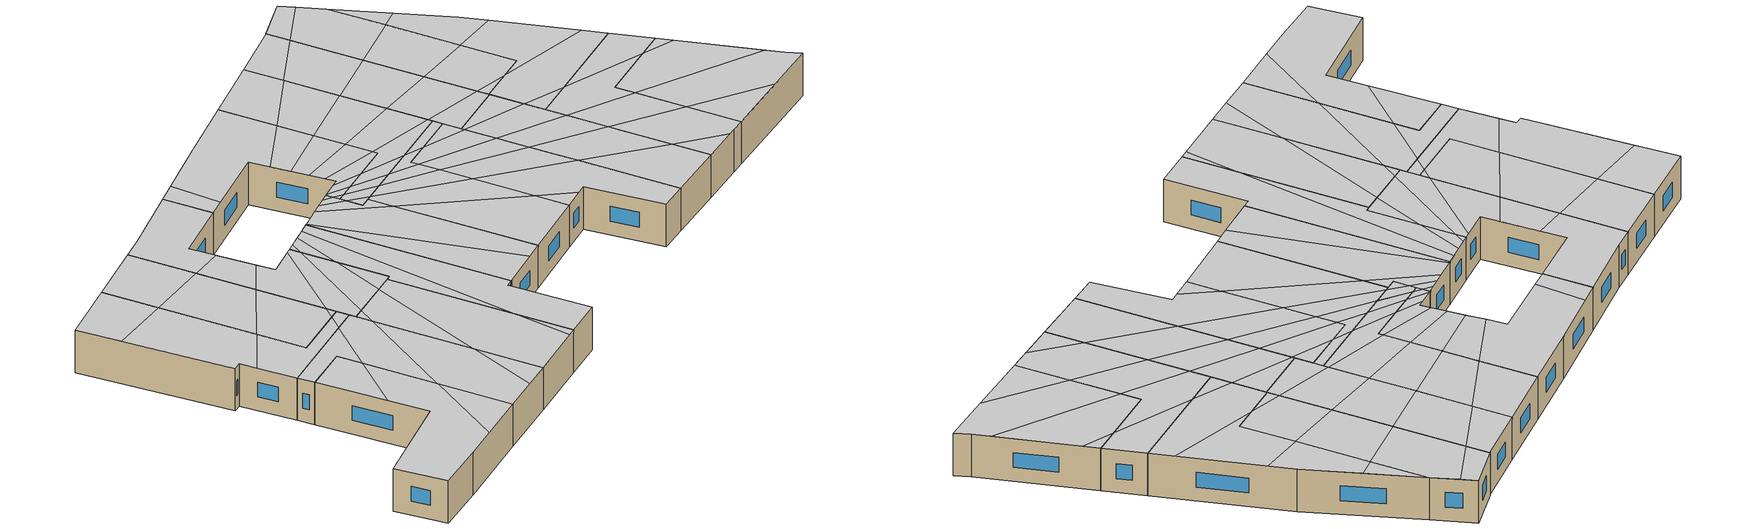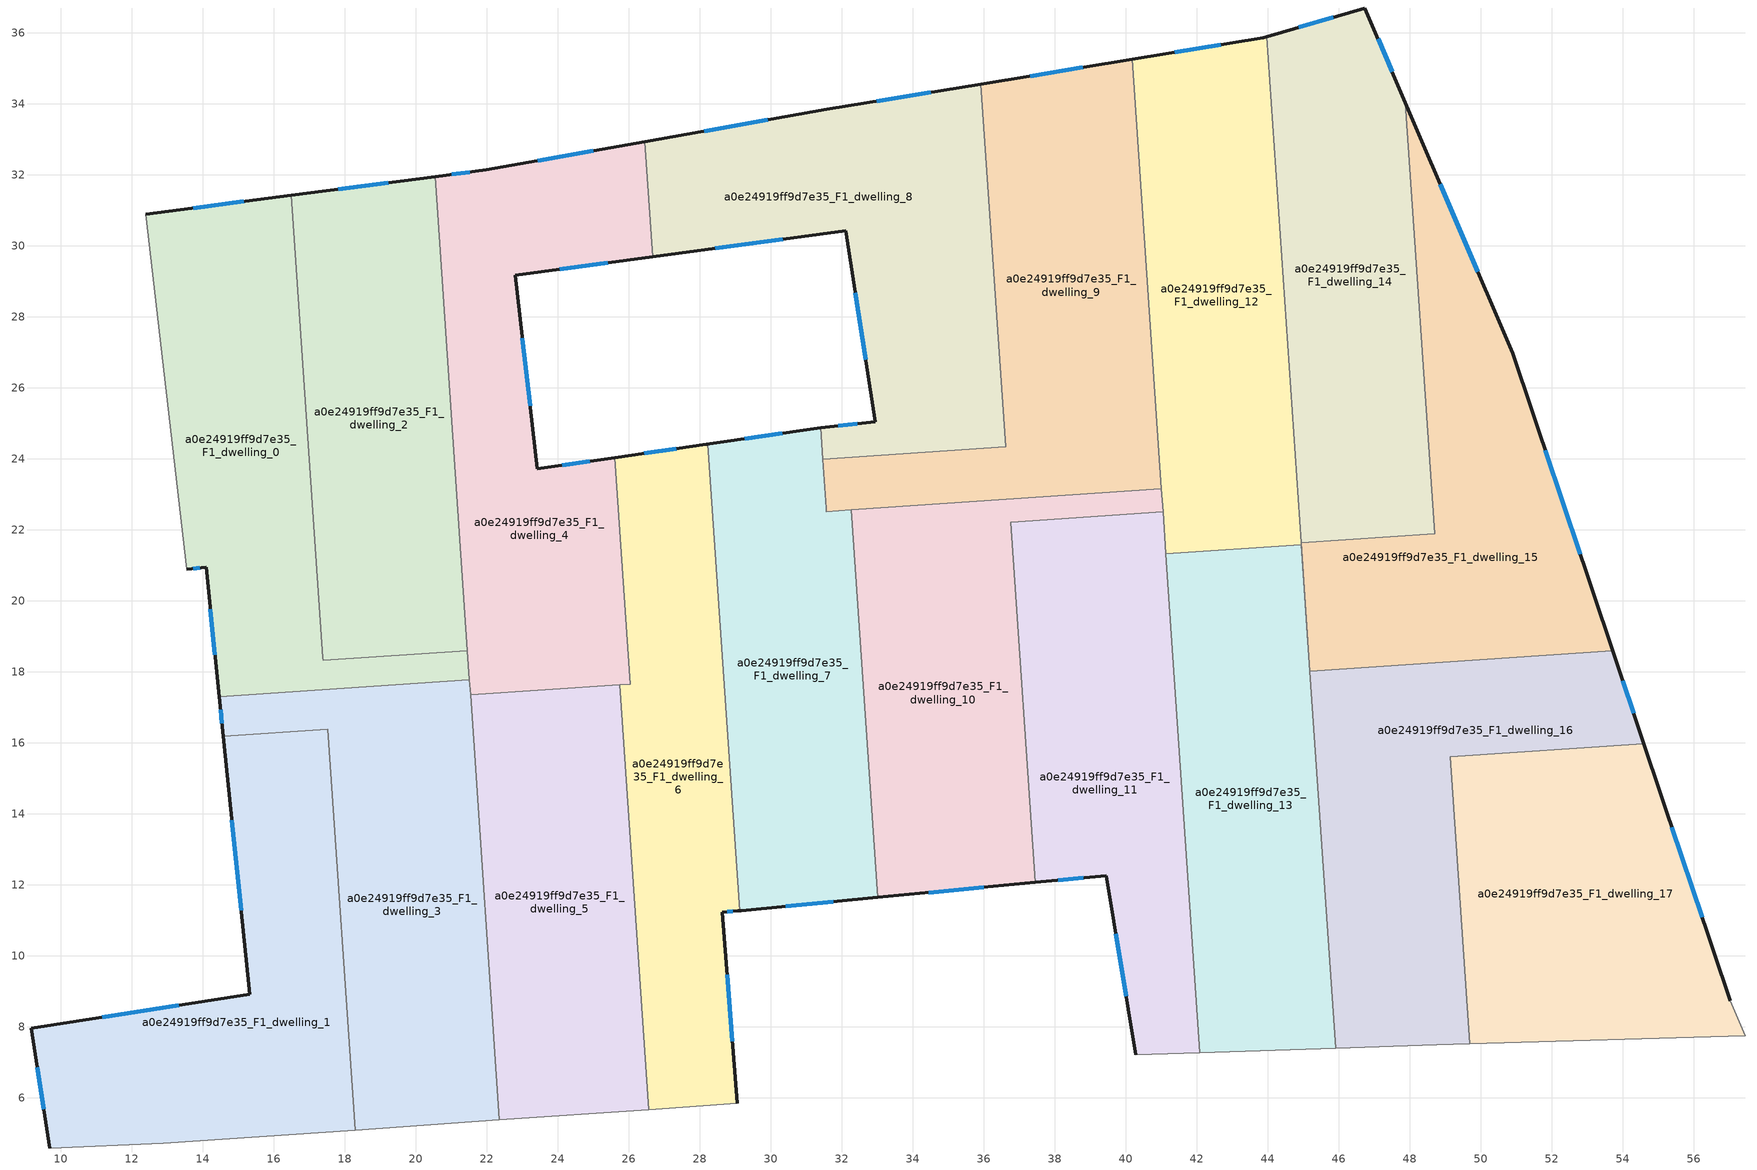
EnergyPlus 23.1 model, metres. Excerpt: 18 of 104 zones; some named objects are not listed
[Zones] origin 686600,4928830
a0e24919ff9d7e35_F1_dwelling_0
 floor to a0e24919ff9d7e35_F0_dwelling_0 (EU_floor_Construction): 16.49,31.42 17.38,18.4 17.39,18.32 21.46,18.6 21.51,17.78 14.46,17.3 14.09,20.94 13.55,20.89 12.39,30.89 z3
 wall outside (EU_wall_Construction): 13.55,20.89 14.09,20.94 14.46,17.3 / 16.49,31.42 12.39,30.89 z3:6
 wall adiabatic (EU_wall_Construction): 12.39,30.89 13.55,20.89 z3:6
 wall to a0e24919ff9d7e35_F1_dwelling_2 (EU_wall_Construction): 21.46,18.6 17.39,18.32 17.38,18.4 16.49,31.42 z3:6
 wall to a0e24919ff9d7e35_F1_dwelling_3 (EU_wall_Construction): 14.46,17.3 21.51,17.78 z3:6
 wall to a0e24919ff9d7e35_F1_dwelling_4 (EU_wall_Construction): 21.51,17.78 21.46,18.6 z3:6
 window (EU_Window_Construction): 13.73,20.91 13.92,20.92 / 15.16,31.25 13.73,31.06 / 14.21,19.76 14.34,18.48 z3.98:5.02
 ceiling to a0e24919ff9d7e35_F2_dwelling_1 (EU_floor_Construction): 17.17,21.5 16.74,27.77 12.73,27.97 12.75,27.82 13.55,20.89 14.09,20.94 14.21,19.83 z6
 ceiling to a0e24919ff9d7e35_F2_dwelling_0 (EU_floor_Construction): 16.74,27.77 16.49,31.42 12.39,30.89 12.73,27.97 z6
 ceiling to a0e24919ff9d7e35_F2_dwelling_2 (EU_floor_Construction): 20.09,17.68 20.8,18.55 17.39,18.32 17.17,21.5 14.21,19.83 14.47,17.3 z6
 ceiling to a0e24919ff9d7e35_F2_dwelling_3 (EU_floor_Construction): 21.51,17.78 21.46,18.6 20.8,18.55 20.09,17.68 z6
a0e24919ff9d7e35_F1_dwelling_1
 floor to a0e24919ff9d7e35_F0_dwelling_1 (EU_floor_Construction): 17.52,16.38 18.29,5.09 12.88,4.71 9.69,4.58 9.17,7.95 15.32,8.91 14.58,16.18 z3
 wall outside (EU_wall_Construction): 14.58,16.18 15.32,8.91 9.17,7.95 9.69,4.58 z3:6
 wall to a0e24919ff9d7e35_F1_dwelling_3 (EU_wall_Construction): 18.29,5.09 17.52,16.38 14.58,16.18 z3:6
 wall adiabatic (EU_wall_Construction): 9.69,4.58 12.88,4.71 18.29,5.09 z3:6
 window (EU_Window_Construction): 14.82,13.82 15.08,11.27 / 9.34,6.86 9.52,5.68 / 13.32,8.6 11.17,8.26 z3.98:5.02
 ceiling to a0e24919ff9d7e35_F2_dwelling_3 (EU_floor_Construction): 15.08,4.86 17.96,9.9 17.63,14.7 15.05,11.55 15.32,8.91 9.17,7.95 9.69,4.58 12.88,4.71 z6
 ceiling to a0e24919ff9d7e35_F2_dwelling_4 (EU_floor_Construction): 18.29,5.09 17.96,9.9 15.08,4.86 z6
 ceiling to a0e24919ff9d7e35_F2_dwelling_2 (EU_floor_Construction): 15.05,11.55 17.63,14.7 17.52,16.38 14.58,16.18 z6
a0e24919ff9d7e35_F1_dwelling_10
 floor to a0e24919ff9d7e35_F0_dwelling_10 (EU_floor_Construction): 41.01,23.15 41.05,22.51 36.76,22.21 37.45,12.07 33.01,11.64 32.27,22.56 z3
 wall outside (EU_wall_Construction): 33.01,11.64 37.45,12.07 z3:6
 wall to a0e24919ff9d7e35_F1_dwelling_11 (EU_wall_Construction): 37.45,12.07 36.76,22.21 41.05,22.51 z3:6
 wall to a0e24919ff9d7e35_F1_dwelling_7 (EU_wall_Construction): 32.27,22.56 33.01,11.64 z3:6
 wall to a0e24919ff9d7e35_F1_dwelling_12 (EU_wall_Construction): 41.05,22.51 41.01,23.15 z3:6
 wall to a0e24919ff9d7e35_F1_dwelling_9 (EU_wall_Construction): 41.01,23.15 32.27,22.56 z3:6
 window (EU_Window_Construction): 34.46,11.78 36.01,11.93 z3.98:5.02
 ceiling to a0e24919ff9d7e35_F2_dwelling_8 (EU_floor_Construction): 37.3,14.3 37.03,18.25 32.52,22.57 32.27,22.56 32.38,20.93 z6
 ceiling to a0e24919ff9d7e35_F2_dwelling_9 (EU_floor_Construction): 37.03,18.25 36.89,20.35 33.78,22.66 32.52,22.57 z6
 ceiling to a0e24919ff9d7e35_F2_dwelling_7 (EU_floor_Construction): 37.45,12.07 37.3,14.3 32.38,20.93 33.01,11.64 z6
 ceiling adiabatic (EU_roof_Construction): 36.89,20.35 36.79,21.72 35.07,22.75 33.78,22.66 z6
 ceiling to a0e24919ff9d7e35_F2_dwelling_12 (EU_floor_Construction): 41.05,22.51 41.01,23.15 37.18,22.89 38.43,22.33 z6
 ceiling to a0e24919ff9d7e35_F2_dwelling_11 (EU_floor_Construction): 38.43,22.33 37.18,22.89 35.07,22.75 36.79,21.72 36.76,22.21 z6
a0e24919ff9d7e35_F1_dwelling_11
 floor to a0e24919ff9d7e35_F0_dwelling_11 (EU_floor_Construction): 41.05,22.51 42.09,7.27 40.28,7.21 39.45,12.26 37.45,12.07 36.76,22.21 z3
 wall outside (EU_wall_Construction): 37.45,12.07 39.45,12.26 40.28,7.21 z3:6
 wall adiabatic (EU_wall_Construction): 40.28,7.21 42.09,7.27 z3:6
 wall to a0e24919ff9d7e35_F1_dwelling_13 (EU_wall_Construction): 42.09,7.27 41.13,21.32 z3:6
 wall to a0e24919ff9d7e35_F1_dwelling_12 (EU_wall_Construction): 41.13,21.32 41.05,22.51 z3:6
 window (EU_Window_Construction): 39.72,10.62 40.01,8.85 / 38.1,12.13 38.8,12.2 z3.98:5.02
 ceiling to a0e24919ff9d7e35_F2_dwelling_8 (EU_floor_Construction): 42.09,7.27 41.64,13.83 37.03,18.25 37.3,14.3 38.86,12.2 39.45,12.26 40.28,7.21 z6
 ceiling to a0e24919ff9d7e35_F2_dwelling_10 (EU_floor_Construction): 41.43,16.99 41.29,19.03 36.79,21.72 36.89,20.35 z6
 ceiling to a0e24919ff9d7e35_F2_dwelling_7 (EU_floor_Construction): 38.86,12.2 37.3,14.3 37.45,12.07 z6
 ceiling to a0e24919ff9d7e35_F2_dwelling_12 (EU_floor_Construction): 41.15,21.11 41.05,22.51 38.43,22.33 z6
 ceiling to a0e24919ff9d7e35_F2_dwelling_11 (EU_floor_Construction): 41.29,19.03 41.15,21.11 38.43,22.33 36.76,22.21 36.79,21.72 z6
 ceiling to a0e24919ff9d7e35_F2_dwelling_9 (EU_floor_Construction): 41.64,13.83 41.43,16.99 36.89,20.35 37.03,18.25 z6
a0e24919ff9d7e35_F1_dwelling_12
 floor to a0e24919ff9d7e35_F0_dwelling_12 (EU_floor_Construction): 43.97,35.89 44.95,21.58 41.13,21.32 40.18,35.25 43.88,35.86 z3
 wall outside (EU_wall_Construction): 43.97,35.89 43.88,35.86 40.18,35.25 z3:6
 wall to a0e24919ff9d7e35_F1_dwelling_13 (EU_wall_Construction): 41.13,21.32 44.95,21.58 45.19,18.01 z3:6
 wall to a0e24919ff9d7e35_F1_dwelling_14 (EU_wall_Construction): 44.94,21.63 43.97,35.89 z3:6
 wall to a0e24919ff9d7e35_F1_dwelling_15 (EU_wall_Construction): 45.19,18.01 44.95,21.63 z3:6
 wall to a0e24919ff9d7e35_F1_dwelling_9 (EU_wall_Construction): 40.18,35.25 41.01,23.15 z3:6
 window (EU_Window_Construction): 42.68,35.66 41.39,35.45 z3.98:5.02
 ceiling to a0e24919ff9d7e35_F2_dwelling_15 (EU_floor_Construction): 44.39,29.69 44.08,34.33 40.36,32.68 40.6,29.09 z6
 ceiling to a0e24919ff9d7e35_F2_dwelling_16 (EU_floor_Construction): 44.08,34.33 43.97,35.89 43.95,35.88 43.88,35.86 40.18,35.25 40.36,32.68 z6
 ceiling to a0e24919ff9d7e35_F2_dwelling_14 (EU_floor_Construction): 44.66,25.79 44.39,29.69 40.6,29.09 40.81,26.09 z6
 ceiling adiabatic (EU_roof_Construction): 44.89,22.38 44.66,25.79 40.81,26.09 40.99,23.46 z6
 ceiling to a0e24919ff9d7e35_F2_dwelling_12 (EU_floor_Construction): 44.95,21.58 44.89,22.38 40.99,23.46 41.13,21.32 z6
a0e24919ff9d7e35_F1_dwelling_13
 floor to a0e24919ff9d7e35_F0_dwelling_13 (EU_floor_Construction): 44.95,21.58 45.92,7.4 42.09,7.27 41.13,21.32 z3
 wall adiabatic (EU_wall_Construction): 42.09,7.27 45.92,7.4 z3:6
 wall to a0e24919ff9d7e35_F1_dwelling_16 (EU_wall_Construction): 45.92,7.4 45.19,18.01 z3:6
 ceiling to a0e24919ff9d7e35_F2_dwelling_9 (EU_floor_Construction): 45.74,9.9 45.47,13.99 41.43,16.99 41.64,13.83 z6
 ceiling to a0e24919ff9d7e35_F2_dwelling_8 (EU_floor_Construction): 45.91,7.4 45.74,9.9 41.64,13.83 42.09,7.27 z6
 ceiling to a0e24919ff9d7e35_F2_dwelling_10 (EU_floor_Construction): 45.47,13.99 45.28,16.65 41.29,19.03 41.43,16.99 z6
 ceiling to a0e24919ff9d7e35_F2_dwelling_11 (EU_floor_Construction): 45.28,16.65 45.1,19.34 41.15,21.11 41.29,19.03 z6
 ceiling to a0e24919ff9d7e35_F2_dwelling_12 (EU_floor_Construction): 45.1,19.34 44.95,21.58 41.13,21.32 41.15,21.11 z6
a0e24919ff9d7e35_F1_dwelling_14
 floor to a0e24919ff9d7e35_F0_dwelling_14 (EU_floor_Construction): 46.74,36.7 47.88,34.04 48.71,21.89 44.94,21.63 43.97,35.89 z3
 wall outside (EU_wall_Construction): 47.88,34.04 46.74,36.7 43.97,35.89 z3:6
 wall to a0e24919ff9d7e35_F1_dwelling_15 (EU_wall_Construction): 44.94,21.63 48.71,21.89 47.88,34.04 z3:6
 window (EU_Window_Construction): 47.51,34.9 47.11,35.83 / 45.84,36.43 44.87,36.15 z3.98:5.02
 ceiling to a0e24919ff9d7e35_F2_dwelling_15 (EU_floor_Construction): 48.14,30.27 47.88,34.04 47.17,35.71 44.08,34.33 44.4,29.69 z6
 ceiling to a0e24919ff9d7e35_F2_dwelling_14 (EU_floor_Construction): 48.46,25.5 48.14,30.27 44.4,29.69 44.66,25.79 z6
 ceiling to a0e24919ff9d7e35_F2_dwelling_16 (EU_floor_Construction): 47.17,35.71 46.74,36.7 43.97,35.89 44.08,34.33 z6
 ceiling to a0e24919ff9d7e35_F2_dwelling_13 (EU_floor_Construction): 48.71,21.89 48.46,25.5 44.66,25.79 44.89,22.38 47.09,21.78 z6
 ceiling to a0e24919ff9d7e35_F2_dwelling_12 (EU_floor_Construction): 47.09,21.78 44.89,22.38 44.94,21.63 z6
a0e24919ff9d7e35_F1_dwelling_15
 floor to a0e24919ff9d7e35_F0_dwelling_15 (EU_floor_Construction): 47.88,34.04 50.9,26.97 53.72,18.59 45.19,18.01 44.94,21.63 48.71,21.89 z3
 wall outside (EU_wall_Construction): 53.72,18.59 50.9,26.97 47.88,34.04 z3:6
 wall to a0e24919ff9d7e35_F1_dwelling_16 (EU_wall_Construction): 45.19,18.01 53.72,18.59 z3:6
 window (EU_Window_Construction): 49.92,29.27 48.86,31.74 / 52.8,21.32 51.82,24.25 z3.98:5.02
 ceiling to a0e24919ff9d7e35_F2_dwelling_12 (EU_floor_Construction): 53.72,18.59 53.21,20.09 47.09,21.78 44.94,21.63 45.1,19.34 47.69,18.18 z6
 ceiling to a0e24919ff9d7e35_F2_dwelling_13 (EU_floor_Construction): 53.21,20.09 51.47,25.27 48.46,25.5 48.71,21.89 47.09,21.78 z6
 ceiling to a0e24919ff9d7e35_F2_dwelling_11 (EU_floor_Construction): 47.69,18.18 45.1,19.34 45.19,18.01 z6
 ceiling to a0e24919ff9d7e35_F2_dwelling_14 (EU_floor_Construction): 51.47,25.27 50.9,26.97 49.4,30.47 48.14,30.27 48.46,25.5 z6
 ceiling to a0e24919ff9d7e35_F2_dwelling_15 (EU_floor_Construction): 49.4,30.47 47.88,34.04 48.14,30.27 z6
a0e24919ff9d7e35_F1_dwelling_16
 floor to a0e24919ff9d7e35_F0_dwelling_16 (EU_floor_Construction): 53.72,18.59 54.6,15.97 49.14,15.6 49.69,7.52 48.76,7.49 45.92,7.4 45.19,18.01 z3
 wall outside (EU_wall_Construction): 54.6,15.97 53.72,18.59 z3:6
 wall to a0e24919ff9d7e35_F1_dwelling_17 (EU_wall_Construction): 49.69,7.52 49.14,15.6 54.6,15.97 z3:6
 wall adiabatic (EU_wall_Construction): 45.92,7.4 48.76,7.49 49.69,7.52 z3:6
 window (EU_Window_Construction): 54.31,16.83 54,17.74 z3.98:5.02
 ceiling to a0e24919ff9d7e35_F2_dwelling_11 (EU_floor_Construction): 52.88,15.86 47.69,18.18 45.19,18.01 45.28,16.65 49.23,14.29 49.14,15.6 z6
 ceiling to a0e24919ff9d7e35_F2_dwelling_10 (EU_floor_Construction): 49.45,11.04 49.23,14.29 45.28,16.65 45.47,13.99 z6
 ceiling to a0e24919ff9d7e35_F2_dwelling_12 (EU_floor_Construction): 54.6,15.97 53.72,18.59 47.69,18.18 52.88,15.86 z6
 ceiling to a0e24919ff9d7e35_F2_dwelling_9 (EU_floor_Construction): 49.69,7.52 49.45,11.04 45.47,13.99 45.74,9.9 48.28,7.47 48.76,7.49 z6
 ceiling adiabatic (EU_roof_Construction): 48.28,7.47 45.74,9.9 45.92,7.4 z6
a0e24919ff9d7e35_F1_dwelling_17
 floor to a0e24919ff9d7e35_F0_dwelling_17 (EU_floor_Construction): 54.6,15.97 57.03,8.73 57.45,7.75 49.69,7.52 49.14,15.6 z3
 wall outside (EU_wall_Construction): 57.03,8.73 54.6,15.97 z3:6
 wall adiabatic (EU_wall_Construction): 49.69,7.52 57.45,7.75 57.03,8.73 z3:6
 window (EU_Window_Construction): 56.24,11.09 55.39,13.62 z3.98:5.02
 ceiling to a0e24919ff9d7e35_F2_dwelling_10 (EU_floor_Construction): 57.45,7.75 57.03,8.73 56.65,9.85 49.23,14.29 49.45,11.04 54.02,7.65 z6
 ceiling to a0e24919ff9d7e35_F2_dwelling_11 (EU_floor_Construction): 56.65,9.85 54.95,14.93 52.88,15.86 49.14,15.6 49.23,14.29 z6
 ceiling to a0e24919ff9d7e35_F2_dwelling_9 (EU_floor_Construction): 54.02,7.65 49.45,11.04 49.69,7.52 z6
 ceiling to a0e24919ff9d7e35_F2_dwelling_12 (EU_floor_Construction): 54.95,14.93 54.6,15.97 52.88,15.86 z6
a0e24919ff9d7e35_F1_dwelling_2
 floor to a0e24919ff9d7e35_F0_dwelling_2 (EU_floor_Construction): 20.55,31.95 21.46,18.6 17.39,18.32 16.49,31.42 z3
 wall outside (EU_wall_Construction): 20.55,31.95 16.49,31.42 z3:6
 wall to a0e24919ff9d7e35_F1_dwelling_4 (EU_wall_Construction): 21.46,18.6 20.55,31.95 z3:6
 window (EU_Window_Construction): 19.23,31.78 17.81,31.6 z3.98:5.02
 ceiling to a0e24919ff9d7e35_F2_dwelling_2 (EU_floor_Construction): 20.8,18.55 21.41,19.3 21.11,23.72 17.17,21.5 17.39,18.32 z6
 ceiling to a0e24919ff9d7e35_F2_dwelling_1 (EU_floor_Construction): 21.11,23.72 20.85,27.58 16.74,27.77 17.17,21.5 z6
 ceiling to a0e24919ff9d7e35_F2_dwelling_3 (EU_floor_Construction): 21.46,18.6 21.41,19.3 20.8,18.55 z6
 ceiling to a0e24919ff9d7e35_F2_dwelling_0 (EU_floor_Construction): 20.85,27.58 20.55,31.95 16.49,31.42 16.74,27.77 z6
a0e24919ff9d7e35_F1_dwelling_3
 floor to a0e24919ff9d7e35_F0_dwelling_3 (EU_floor_Construction): 21.51,17.78 22.36,5.37 18.29,5.09 17.52,16.38 14.58,16.18 14.46,17.3 z3
 wall outside (EU_wall_Construction): 14.46,17.3 14.58,16.18 z3:6
 wall adiabatic (EU_wall_Construction): 18.29,5.09 22.36,5.37 z3:6
 wall to a0e24919ff9d7e35_F1_dwelling_5 (EU_wall_Construction): 22.36,5.37 21.54,17.35 z3:6
 wall to a0e24919ff9d7e35_F1_dwelling_4 (EU_wall_Construction): 21.54,17.35 21.51,17.78 z3:6
 window (EU_Window_Construction): 14.5,16.93 14.54,16.54 z3.98:5.02
 ceiling to a0e24919ff9d7e35_F2_dwelling_4 (EU_floor_Construction): 20.54,5.25 22.06,9.8 21.62,16.28 17.96,9.9 18.29,5.09 z6
 ceiling to a0e24919ff9d7e35_F2_dwelling_3 (EU_floor_Construction): 17.96,9.9 21.62,16.28 21.51,17.78 20.09,17.68 17.63,14.7 z6
 ceiling to a0e24919ff9d7e35_F2_dwelling_5 (EU_floor_Construction): 22.36,5.37 22.06,9.8 20.54,5.25 z6
 ceiling to a0e24919ff9d7e35_F2_dwelling_2 (EU_floor_Construction): 17.63,14.7 20.09,17.68 14.47,17.3 14.58,16.18 17.52,16.38 z6
a0e24919ff9d7e35_F1_dwelling_4
 floor to a0e24919ff9d7e35_F0_dwelling_4 (EU_floor_Construction): 26.45,32.93 26.67,29.69 22.8,29.17 23.42,23.72 25.61,24.04 26.04,17.65 21.54,17.35 20.55,31.95 21.99,32.14 z3
 wall outside (EU_wall_Construction): 25.61,24.04 23.42,23.72 22.8,29.17 26.67,29.69 / 26.45,32.93 21.99,32.14 20.55,31.95 z3:6
 wall to a0e24919ff9d7e35_F1_dwelling_8 (EU_wall_Construction): 26.67,29.69 26.45,32.93 z3:6
 wall to a0e24919ff9d7e35_F1_dwelling_6 (EU_wall_Construction): 25.74,17.63 26.04,17.65 25.61,24.04 z3:6
 wall to a0e24919ff9d7e35_F1_dwelling_5 (EU_wall_Construction): 21.54,17.35 25.74,17.63 z3:6
 window (EU_Window_Construction): 24.06,29.34 25.41,29.52 / 23.22,25.49 23,27.4 / 24.9,23.93 24.13,23.82 / 21.52,32.08 21.02,32.01 / 25,32.67 23.44,32.4 z3.98:5.02
 ceiling to a0e24919ff9d7e35_F2_dwelling_0 (EU_floor_Construction): 26.67,29.69 26.45,32.93 21.99,32.14 20.55,31.95 20.85,27.58 22.99,27.47 22.8,29.17 z6
 ceiling to a0e24919ff9d7e35_F2_dwelling_2 (EU_floor_Construction): 21.41,19.3 25.26,23.99 23.42,23.72 23.28,24.94 21.11,23.72 z6
 ceiling to a0e24919ff9d7e35_F2_dwelling_4 (EU_floor_Construction): 24.64,17.56 25.81,21.07 25.66,23.33 22.26,17.4 z6
 ceiling to a0e24919ff9d7e35_F2_dwelling_1 (EU_floor_Construction): 23.28,24.94 23,27.42 22.99,27.47 20.85,27.58 21.11,23.72 z6
 ceiling to a0e24919ff9d7e35_F2_dwelling_5 (EU_floor_Construction): 26.04,17.65 25.81,21.07 24.64,17.56 z6
 ceiling to a0e24919ff9d7e35_F2_dwelling_3 (EU_floor_Construction): 22.26,17.4 25.66,23.33 25.61,24.04 25.26,23.99 21.41,19.3 21.54,17.35 z6
a0e24919ff9d7e35_F1_dwelling_5
 floor to a0e24919ff9d7e35_F0_dwelling_5 (EU_floor_Construction): 25.74,17.63 26.56,5.67 22.36,5.37 21.54,17.35 z3
 wall to a0e24919ff9d7e35_F1_dwelling_6 (EU_wall_Construction): 26.56,5.67 25.74,17.63 z3:6
 wall adiabatic (EU_wall_Construction): 22.36,5.37 26.56,5.67 z3:6
 ceiling to a0e24919ff9d7e35_F2_dwelling_5 (EU_floor_Construction): 26.01,5.63 26.31,9.28 25.74,17.63 24.64,17.56 22.06,9.8 22.36,5.37 z6
 ceiling to a0e24919ff9d7e35_F2_dwelling_4 (EU_floor_Construction): 22.06,9.8 24.64,17.56 22.26,17.4 21.62,16.28 z6
 ceiling to a0e24919ff9d7e35_F2_dwelling_6 (EU_floor_Construction): 26.56,5.67 26.31,9.28 26.01,5.63 z6
 ceiling to a0e24919ff9d7e35_F2_dwelling_3 (EU_floor_Construction): 21.62,16.28 22.26,17.4 21.54,17.35 z6
a0e24919ff9d7e35_F1_dwelling_6
 floor to a0e24919ff9d7e35_F0_dwelling_6 (EU_floor_Construction): 28.23,24.41 29.13,11.27 29.08,11.26 28.63,11.22 29.06,5.84 26.56,5.67 25.74,17.63 26.04,17.65 25.61,24.04 28.18,24.41 z3
 wall outside (EU_wall_Construction): 28.23,24.41 28.18,24.41 25.61,24.04 / 29.06,5.84 28.63,11.22 29.08,11.26 29.13,11.27 z3:6
 wall to a0e24919ff9d7e35_F1_dwelling_7 (EU_wall_Construction): 29.13,11.27 28.23,24.41 z3:6
 wall adiabatic (EU_wall_Construction): 26.56,5.67 29.06,5.84 z3:6
 window (EU_Window_Construction): 28.78,11.23 28.93,11.25 / 28.92,7.59 28.77,9.47 / 27.34,24.29 26.44,24.16 z3.98:5.02
 ceiling to a0e24919ff9d7e35_F2_dwelling_6 (EU_floor_Construction): 29.06,5.84 28.63,11.22 29.08,11.26 29.13,11.27 28.23,24.41 27.58,24.32 26.31,9.28 26.56,5.67 z6
 ceiling to a0e24919ff9d7e35_F2_dwelling_5 (EU_floor_Construction): 26.31,9.28 27.58,24.32 26.85,24.22 25.81,21.07 26.04,17.65 25.74,17.63 z6
 ceiling to a0e24919ff9d7e35_F2_dwelling_4 (EU_floor_Construction): 25.81,21.07 26.85,24.22 26.1,24.11 25.66,23.33 z6
 ceiling to a0e24919ff9d7e35_F2_dwelling_3 (EU_floor_Construction): 25.66,23.33 26.1,24.11 25.61,24.04 z6
a0e24919ff9d7e35_F1_dwelling_7
 floor to a0e24919ff9d7e35_F0_dwelling_7 (EU_floor_Construction): 31.41,24.87 31.56,22.61 31.57,22.51 32.27,22.56 33.01,11.64 29.18,11.27 29.13,11.27 28.23,24.41 28.28,24.42 31.31,24.86 z3
 wall outside (EU_wall_Construction): 31.41,24.87 31.31,24.86 28.28,24.42 28.23,24.41 / 29.13,11.27 29.18,11.27 33.01,11.64 z3:6
 wall to a0e24919ff9d7e35_F1_dwelling_9 (EU_wall_Construction): 32.27,22.56 31.57,22.51 31.56,22.61 31.47,23.99 z3:6
 wall to a0e24919ff9d7e35_F1_dwelling_8 (EU_wall_Construction): 31.47,23.99 31.41,24.87 z3:6
 window (EU_Window_Construction): 30.33,24.72 29.26,24.56 / 30.42,11.39 31.77,11.52 z3.98:5.02
 ceiling to a0e24919ff9d7e35_F2_dwelling_7 (EU_floor_Construction): 33.01,11.64 32.38,20.93 29.64,24.62 28.33,24.43 31.84,11.53 z6
 ceiling to a0e24919ff9d7e35_F2_dwelling_6 (EU_floor_Construction): 31.84,11.53 28.33,24.43 28.28,24.42 28.23,24.41 29.13,11.27 29.18,11.27 z6
 ceiling to a0e24919ff9d7e35_F2_dwelling_8 (EU_floor_Construction): 32.38,20.93 32.27,22.56 31.57,22.51 31.56,22.61 31.5,23.55 30.29,24.71 29.64,24.62 z6
 ceiling to a0e24919ff9d7e35_F2_dwelling_9 (EU_floor_Construction): 31.5,23.55 31.44,24.39 30.89,24.8 30.29,24.71 z6
 ceiling adiabatic (EU_roof_Construction): 31.44,24.39 31.41,24.87 31.31,24.86 29.64,24.62 30.89,24.8 z6
a0e24919ff9d7e35_F1_dwelling_8
 floor to a0e24919ff9d7e35_F0_dwelling_8 (EU_floor_Construction): 35.92,34.55 36.61,24.34 31.47,23.99 31.41,24.87 32.94,25.04 32.11,30.42 26.67,29.69 26.45,32.93 31.58,33.84 z3
 wall outside (EU_wall_Construction): 35.92,34.55 31.58,33.84 26.45,32.93 / 26.67,29.69 32.11,30.42 32.94,25.04 31.41,24.87 z3:6
 wall to a0e24919ff9d7e35_F1_dwelling_9 (EU_wall_Construction): 31.47,23.99 36.61,24.34 35.92,34.55 z3:6
 window (EU_Window_Construction): 34.51,34.32 32.99,34.07 / 32.44,24.99 31.91,24.93 / 32.38,28.67 32.67,26.79 / 28.44,29.93 30.34,30.18 / 29.91,33.54 28.12,33.23 z3.98:5.02
 ceiling to a0e24919ff9d7e35_F2_dwelling_16 (EU_floor_Construction): 36.17,30.81 35.92,34.55 31.58,33.84 27.81,33.17 27.81,29.84 32.11,30.42 32.32,29.09 z6
 ceiling to a0e24919ff9d7e35_F2_dwelling_0 (EU_floor_Construction): 27.81,29.84 27.81,33.17 26.45,32.93 26.67,29.69 z6
 ceiling to a0e24919ff9d7e35_F2_dwelling_14 (EU_floor_Construction): 36.47,26.42 36.34,28.42 32.51,27.83 32.69,26.71 z6
 ceiling to a0e24919ff9d7e35_F2_dwelling_15 (EU_floor_Construction): 36.34,28.42 36.17,30.81 32.32,29.09 32.51,27.83 z6
 ceiling to a0e24919ff9d7e35_F2_dwelling_12 (EU_floor_Construction): 36.61,24.34 36.59,24.67 32.84,25.7 32.94,25.04 32.49,24.99 34.3,24.18 z6
 ceiling adiabatic (EU_roof_Construction): 36.59,24.67 36.47,26.42 32.69,26.71 32.11,30.42 32.94,25.04 32.84,25.7 z6; 32.84,24.08 31.5,24.88 32.94,25.04 31.41,24.87 31.44,24.39 31.95,24.02 z6
 ceiling to a0e24919ff9d7e35_F2_dwelling_11 (EU_floor_Construction): 34.3,24.18 32.49,24.99 31.5,24.88 32.84,24.08 z6
 ceiling to a0e24919ff9d7e35_F2_dwelling_9 (EU_floor_Construction): 31.95,24.02 31.44,24.39 31.47,23.99 z6
a0e24919ff9d7e35_F1_dwelling_9
 floor to a0e24919ff9d7e35_F0_dwelling_9 (EU_floor_Construction): 40.18,35.25 41.01,23.15 31.57,22.51 31.47,23.99 36.61,24.34 35.92,34.55 z3
 wall outside (EU_wall_Construction): 40.18,35.25 35.92,34.55 z3:6
 window (EU_Window_Construction): 38.8,35.03 37.31,34.78 z3.98:5.02
 ceiling to a0e24919ff9d7e35_F2_dwelling_14 (EU_floor_Construction): 40.81,26.09 40.6,29.09 36.34,28.42 36.47,26.42 z6
 ceiling to a0e24919ff9d7e35_F2_dwelling_12 (EU_floor_Construction): 41.01,23.15 40.99,23.46 36.59,24.67 36.61,24.34 34.3,24.18 37.18,22.89 z6
 ceiling to a0e24919ff9d7e35_F2_dwelling_16 (EU_floor_Construction): 40.36,32.68 40.18,35.25 35.92,34.55 36.17,30.81 z6
 ceiling to a0e24919ff9d7e35_F2_dwelling_15 (EU_floor_Construction): 40.6,29.09 40.36,32.68 36.17,30.81 36.34,28.42 z6
 ceiling to a0e24919ff9d7e35_F2_dwelling_13 (EU_floor_Construction): 40.99,23.46 40.81,26.09 36.47,26.42 36.59,24.67 z6
 ceiling to a0e24919ff9d7e35_F2_dwelling_11 (EU_floor_Construction): 37.18,22.89 34.3,24.18 32.84,24.08 35.07,22.75 z6
 ceiling to a0e24919ff9d7e35_F2_dwelling_8 (EU_floor_Construction): 32.52,22.57 31.5,23.55 31.57,22.51 z6
 ceiling to a0e24919ff9d7e35_F2_dwelling_9 (EU_floor_Construction): 33.78,22.66 31.95,24.02 31.47,23.99 31.5,23.55 32.52,22.57 z6
 ceiling to a0e24919ff9d7e35_F2_dwelling_10 (EU_floor_Construction): 35.07,22.75 32.84,24.08 31.95,24.02 33.78,22.66 z6
[Building]
EU S2 Campaign: North Axis=0; Terrain=City; Solar Distribution=FullExterior
[Site:Location]
Bologna: Latitude=44.5; Longitude=11.25; Time Zone=1; Elevation=37
[SizingPeriod:WeatherFileDays]
AnnualSizingPeriod: Begin Month=1; Begin Day of Month=1; End Month=12; End Day of Month=31; Day of Week for Start Day=Monday; Use Weather File Daylight Saving Period=No; Use Weather File Rain and Snow Indicators=No
[MATERIAL]
EU_InternalMass_Material: Roughness=MediumRough; Thickness=0.1; Conductivity=1; Density=1800; Specific Heat=900; Thermal Absorptance=0.9; Solar Absorptance=0.7; Visible Absorptance=0.7
[MATERIAL:NOMASS] Roughness=MediumRough; Thermal Absorptance=0.9; Solar Absorptance=0.7; Visible Absorptance=0.7
Name | Thermal Resistance
EU_wall_NoMass | 0.905828
EU_roof_NoMass | 0.37593
EU_floor_NoMass | 0.67114
[WINDOWMATERIAL:SIMPLEGLAZINGSYSTEM]
EU_Window_SimpleGlazing: UFactor=4.52486; Solar Heat Gain Coefficient=0.85; Visible Transmittance=0.85
[CONSTRUCTION]
EU_wall_Construction: EU_wall_NoMass
EU_roof_Construction: EU_roof_NoMass
EU_floor_Construction: EU_floor_NoMass
EU_Window_Construction: EU_Window_SimpleGlazing
EU_InternalMass_Construction: EU_InternalMass_Material
[ZONE] Type=1; Multiplier=1; Ceiling Height=autocalculate; Floor Area=autocalculate; Part of Total Floor Area=Yes
Name | Volume
a0e24919ff9d7e35_F1_dwelling_0 | 162.305
a0e24919ff9d7e35_F1_dwelling_1 | 162.264
a0e24919ff9d7e35_F1_dwelling_10 | 153.795
a0e24919ff9d7e35_F1_dwelling_11 | 162.265
a0e24919ff9d7e35_F1_dwelling_12 | 162.292
a0e24919ff9d7e35_F1_dwelling_13 | 162.294
a0e24919ff9d7e35_F1_dwelling_14 | 162.274
a0e24919ff9d7e35_F1_dwelling_15 | 162.288
a0e24919ff9d7e35_F1_dwelling_16 | 162.266
a0e24919ff9d7e35_F1_dwelling_17 | 162.271
a0e24919ff9d7e35_F1_dwelling_2 | 162.3
a0e24919ff9d7e35_F1_dwelling_3 | 162.259
a0e24919ff9d7e35_F1_dwelling_4 | 176.258
a0e24919ff9d7e35_F1_dwelling_5 | 151.501
a0e24919ff9d7e35_F1_dwelling_6 | 149.808
a0e24919ff9d7e35_F1_dwelling_7 | 150.405
a0e24919ff9d7e35_F1_dwelling_8 | 177.335
a0e24919ff9d7e35_F1_dwelling_9 | 176.791
[INTERNALMASS] Construction=EU_InternalMass_Construction
Name | Zone or ZoneList | Surface Area
a0e24919ff9d7e35_F1_dwelling_0_EU_InternalMass | a0e24919ff9d7e35_F1_dwelling_0 | 54.0964
a0e24919ff9d7e35_F1_dwelling_1_EU_InternalMass | a0e24919ff9d7e35_F1_dwelling_1 | 54.087
a0e24919ff9d7e35_F1_dwelling_2_EU_InternalMass | a0e24919ff9d7e35_F1_dwelling_2 | 54.1004
a0e24919ff9d7e35_F1_dwelling_3_EU_InternalMass | a0e24919ff9d7e35_F1_dwelling_3 | 54.0887
a0e24919ff9d7e35_F1_dwelling_4_EU_InternalMass | a0e24919ff9d7e35_F1_dwelling_4 | 58.7504
a0e24919ff9d7e35_F1_dwelling_5_EU_InternalMass | a0e24919ff9d7e35_F1_dwelling_5 | 50.4994
a0e24919ff9d7e35_F1_dwelling_6_EU_InternalMass | a0e24919ff9d7e35_F1_dwelling_6 | 49.9321
a0e24919ff9d7e35_F1_dwelling_7_EU_InternalMass | a0e24919ff9d7e35_F1_dwelling_7 | 50.1417
a0e24919ff9d7e35_F1_dwelling_8_EU_InternalMass | a0e24919ff9d7e35_F1_dwelling_8 | 59.1119
a0e24919ff9d7e35_F1_dwelling_9_EU_InternalMass | a0e24919ff9d7e35_F1_dwelling_9 | 58.9301
a0e24919ff9d7e35_F1_dwelling_10_EU_InternalMass | a0e24919ff9d7e35_F1_dwelling_10 | 51.2635
a0e24919ff9d7e35_F1_dwelling_11_EU_InternalMass | a0e24919ff9d7e35_F1_dwelling_11 | 54.0879
a0e24919ff9d7e35_F1_dwelling_12_EU_InternalMass | a0e24919ff9d7e35_F1_dwelling_12 | 54.1039
a0e24919ff9d7e35_F1_dwelling_13_EU_InternalMass | a0e24919ff9d7e35_F1_dwelling_13 | 54.0986
a0e24919ff9d7e35_F1_dwelling_14_EU_InternalMass | a0e24919ff9d7e35_F1_dwelling_14 | 54.0913
a0e24919ff9d7e35_F1_dwelling_15_EU_InternalMass | a0e24919ff9d7e35_F1_dwelling_15 | 54.0955
a0e24919ff9d7e35_F1_dwelling_16_EU_InternalMass | a0e24919ff9d7e35_F1_dwelling_16 | 54.0891
a0e24919ff9d7e35_F1_dwelling_17_EU_InternalMass | a0e24919ff9d7e35_F1_dwelling_17 | 54.0922
[OTHEREQUIPMENT] Fuel Type=Electricity; Design Level Calculation Method=Watts/Area; Power per Zone Floor Area=1; Fraction Latent=0; Fraction Radiant=0; Fraction Lost=0; Carbon Dioxide Generation Rate=0; EndUse Subcategory=EU_Step8_InternalGains
Name | Zone or ZoneList or Space or SpaceList | Schedule
EU_Step8_InternalGain_a0e24919ff9d7e35_F1_dwelling_0_f000 | a0e24919ff9d7e35_F1_dwelling_0 | EU_Step8_GainSchedule_a0e24919ff9d7e35_F1_dwelling_0_f000
EU_Step8_InternalGain_a0e24919ff9d7e35_F1_dwelling_1_f000 | a0e24919ff9d7e35_F1_dwelling_1 | EU_Step8_GainSchedule_a0e24919ff9d7e35_F1_dwelling_1_f000
EU_Step8_InternalGain_a0e24919ff9d7e35_F1_dwelling_2_f000 | a0e24919ff9d7e35_F1_dwelling_2 | EU_Step8_GainSchedule_a0e24919ff9d7e35_F1_dwelling_2_f000
EU_Step8_InternalGain_a0e24919ff9d7e35_F1_dwelling_3_f000 | a0e24919ff9d7e35_F1_dwelling_3 | EU_Step8_GainSchedule_a0e24919ff9d7e35_F1_dwelling_3_f000
EU_Step8_InternalGain_a0e24919ff9d7e35_F1_dwelling_4_f000 | a0e24919ff9d7e35_F1_dwelling_4 | EU_Step8_GainSchedule_a0e24919ff9d7e35_F1_dwelling_4_f000
EU_Step8_InternalGain_a0e24919ff9d7e35_F1_dwelling_5_f000 | a0e24919ff9d7e35_F1_dwelling_5 | EU_Step8_GainSchedule_a0e24919ff9d7e35_F1_dwelling_5_f000
EU_Step8_InternalGain_a0e24919ff9d7e35_F1_dwelling_6_f000 | a0e24919ff9d7e35_F1_dwelling_6 | EU_Step8_GainSchedule_a0e24919ff9d7e35_F1_dwelling_6_f000
EU_Step8_InternalGain_a0e24919ff9d7e35_F1_dwelling_7_f000 | a0e24919ff9d7e35_F1_dwelling_7 | EU_Step8_GainSchedule_a0e24919ff9d7e35_F1_dwelling_7_f000
EU_Step8_InternalGain_a0e24919ff9d7e35_F1_dwelling_8_f000 | a0e24919ff9d7e35_F1_dwelling_8 | EU_Step8_GainSchedule_a0e24919ff9d7e35_F1_dwelling_8_f000
EU_Step8_InternalGain_a0e24919ff9d7e35_F1_dwelling_9_f000 | a0e24919ff9d7e35_F1_dwelling_9 | EU_Step8_GainSchedule_a0e24919ff9d7e35_F1_dwelling_9_f000
EU_Step8_InternalGain_a0e24919ff9d7e35_F1_dwelling_10_f000 | a0e24919ff9d7e35_F1_dwelling_10 | EU_Step8_GainSchedule_a0e24919ff9d7e35_F1_dwelling_10_f000
EU_Step8_InternalGain_a0e24919ff9d7e35_F1_dwelling_11_f000 | a0e24919ff9d7e35_F1_dwelling_11 | EU_Step8_GainSchedule_a0e24919ff9d7e35_F1_dwelling_11_f000
EU_Step8_InternalGain_a0e24919ff9d7e35_F1_dwelling_12_f000 | a0e24919ff9d7e35_F1_dwelling_12 | EU_Step8_GainSchedule_a0e24919ff9d7e35_F1_dwelling_12_f000
EU_Step8_InternalGain_a0e24919ff9d7e35_F1_dwelling_13_f000 | a0e24919ff9d7e35_F1_dwelling_13 | EU_Step8_GainSchedule_a0e24919ff9d7e35_F1_dwelling_13_f000
EU_Step8_InternalGain_a0e24919ff9d7e35_F1_dwelling_14_f000 | a0e24919ff9d7e35_F1_dwelling_14 | EU_Step8_GainSchedule_a0e24919ff9d7e35_F1_dwelling_14_f000
EU_Step8_InternalGain_a0e24919ff9d7e35_F1_dwelling_15_f000 | a0e24919ff9d7e35_F1_dwelling_15 | EU_Step8_GainSchedule_a0e24919ff9d7e35_F1_dwelling_15_f000
EU_Step8_InternalGain_a0e24919ff9d7e35_F1_dwelling_16_f000 | a0e24919ff9d7e35_F1_dwelling_16 | EU_Step8_GainSchedule_a0e24919ff9d7e35_F1_dwelling_16_f000
EU_Step8_InternalGain_a0e24919ff9d7e35_F1_dwelling_17_f000 | a0e24919ff9d7e35_F1_dwelling_17 | EU_Step8_GainSchedule_a0e24919ff9d7e35_F1_dwelling_17_f000
[ZONEVENTILATION:DESIGNFLOWRATE] Schedule=EU_AlwaysOn; Design Flow Rate Calculation Method=AirChanges/Hour; Air Changes per Hour=0.73129; Ventilation Type=Natural; Fan Pressure Rise=0; Fan Total Efficiency=1; Constant Term Coefficient=1; Temperature Term Coefficient=0; Velocity Term Coefficient=0; Velocity Squared Term Coefficient=0; Minimum Indoor Temperature=-100; Maximum Indoor Temperature=100; Delta Temperature=-100; Minimum Outdoor Temperature=-100; Maximum Outdoor Temperature=100; Maximum Wind Speed=40
Name | Zone or ZoneList or Space or SpaceList
EU_ConstantAir_a0e24919ff9d7e35_F1_dwelling_0 | a0e24919ff9d7e35_F1_dwelling_0
EU_ConstantAir_a0e24919ff9d7e35_F1_dwelling_1 | a0e24919ff9d7e35_F1_dwelling_1
EU_ConstantAir_a0e24919ff9d7e35_F1_dwelling_2 | a0e24919ff9d7e35_F1_dwelling_2
EU_ConstantAir_a0e24919ff9d7e35_F1_dwelling_3 | a0e24919ff9d7e35_F1_dwelling_3
EU_ConstantAir_a0e24919ff9d7e35_F1_dwelling_4 | a0e24919ff9d7e35_F1_dwelling_4
EU_ConstantAir_a0e24919ff9d7e35_F1_dwelling_5 | a0e24919ff9d7e35_F1_dwelling_5
EU_ConstantAir_a0e24919ff9d7e35_F1_dwelling_6 | a0e24919ff9d7e35_F1_dwelling_6
EU_ConstantAir_a0e24919ff9d7e35_F1_dwelling_7 | a0e24919ff9d7e35_F1_dwelling_7
EU_ConstantAir_a0e24919ff9d7e35_F1_dwelling_8 | a0e24919ff9d7e35_F1_dwelling_8
EU_ConstantAir_a0e24919ff9d7e35_F1_dwelling_9 | a0e24919ff9d7e35_F1_dwelling_9
EU_ConstantAir_a0e24919ff9d7e35_F1_dwelling_10 | a0e24919ff9d7e35_F1_dwelling_10
EU_ConstantAir_a0e24919ff9d7e35_F1_dwelling_11 | a0e24919ff9d7e35_F1_dwelling_11
EU_ConstantAir_a0e24919ff9d7e35_F1_dwelling_12 | a0e24919ff9d7e35_F1_dwelling_12
EU_ConstantAir_a0e24919ff9d7e35_F1_dwelling_13 | a0e24919ff9d7e35_F1_dwelling_13
EU_ConstantAir_a0e24919ff9d7e35_F1_dwelling_14 | a0e24919ff9d7e35_F1_dwelling_14
EU_ConstantAir_a0e24919ff9d7e35_F1_dwelling_15 | a0e24919ff9d7e35_F1_dwelling_15
EU_ConstantAir_a0e24919ff9d7e35_F1_dwelling_16 | a0e24919ff9d7e35_F1_dwelling_16
EU_ConstantAir_a0e24919ff9d7e35_F1_dwelling_17 | a0e24919ff9d7e35_F1_dwelling_17
[HVACTEMPLATE:ZONE:IDEALLOADSAIRSYSTEM] System Availability Schedule=EU_AlwaysOn; Maximum Heating Supply Air Temperature=50; Minimum Cooling Supply Air Temperature=13; Maximum Heating Supply Air Humidity Ratio=0.0156; Minimum Cooling Supply Air Humidity Ratio=0.0077; Heating Limit=NoLimit; Cooling Limit=NoLimit; Heating Availability Schedule=EU_AlwaysOn; Cooling Availability Schedule=EU_CoolingOff; Dehumidification Control Type=ConstantSensibleHeatRatio; Cooling Sensible Heat Ratio=0.7; Dehumidification Setpoint=60; Humidification Control Type=None; Humidification Setpoint=30; Outdoor Air Method=None; Outdoor Air Flow Rate per Person=0.00944; Outdoor Air Flow Rate per Zone Floor Area=0; Outdoor Air Flow Rate per Zone=0; Demand Controlled Ventilation Type=None; Outdoor Air Economizer Type=NoEconomizer; Heat Recovery Type=None; Sensible Heat Recovery Effectiveness=0.7; Latent Heat Recovery Effectiveness=0.65
Name | Template Thermostat
a0e24919ff9d7e35_F1_dwelling_0 | EU_HeatOnly_a0e24919ff9d7e35_F1_dwelling_0
a0e24919ff9d7e35_F1_dwelling_1 | EU_HeatOnly_a0e24919ff9d7e35_F1_dwelling_1
a0e24919ff9d7e35_F1_dwelling_2 | EU_HeatOnly_a0e24919ff9d7e35_F1_dwelling_2
a0e24919ff9d7e35_F1_dwelling_3 | EU_HeatOnly_a0e24919ff9d7e35_F1_dwelling_3
a0e24919ff9d7e35_F1_dwelling_4 | EU_HeatOnly_a0e24919ff9d7e35_F1_dwelling_4
a0e24919ff9d7e35_F1_dwelling_5 | EU_HeatOnly_a0e24919ff9d7e35_F1_dwelling_5
a0e24919ff9d7e35_F1_dwelling_6 | EU_HeatOnly_a0e24919ff9d7e35_F1_dwelling_6
a0e24919ff9d7e35_F1_dwelling_7 | EU_HeatOnly_a0e24919ff9d7e35_F1_dwelling_7
a0e24919ff9d7e35_F1_dwelling_8 | EU_HeatOnly_a0e24919ff9d7e35_F1_dwelling_8
a0e24919ff9d7e35_F1_dwelling_9 | EU_HeatOnly_a0e24919ff9d7e35_F1_dwelling_9
a0e24919ff9d7e35_F1_dwelling_10 | EU_HeatOnly_a0e24919ff9d7e35_F1_dwelling_10
a0e24919ff9d7e35_F1_dwelling_11 | EU_HeatOnly_a0e24919ff9d7e35_F1_dwelling_11
a0e24919ff9d7e35_F1_dwelling_12 | EU_HeatOnly_a0e24919ff9d7e35_F1_dwelling_12
a0e24919ff9d7e35_F1_dwelling_13 | EU_HeatOnly_a0e24919ff9d7e35_F1_dwelling_13
a0e24919ff9d7e35_F1_dwelling_14 | EU_HeatOnly_a0e24919ff9d7e35_F1_dwelling_14
a0e24919ff9d7e35_F1_dwelling_15 | EU_HeatOnly_a0e24919ff9d7e35_F1_dwelling_15
a0e24919ff9d7e35_F1_dwelling_16 | EU_HeatOnly_a0e24919ff9d7e35_F1_dwelling_16
a0e24919ff9d7e35_F1_dwelling_17 | EU_HeatOnly_a0e24919ff9d7e35_F1_dwelling_17
[SIZING:ZONE] Zone Cooling Design Supply Air Temperature Input Method=SupplyAirTemperature; Zone Cooling Design Supply Air Temperature=13; Zone Heating Design Supply Air Temperature Input Method=SupplyAirTemperature; Zone Heating Design Supply Air Temperature=50; Zone Cooling Design Supply Air Humidity Ratio=0.008; Zone Heating Design Supply Air Humidity Ratio=0.008; Cooling Design Air Flow Method=DesignDay; Cooling Design Air Flow Rate=0; Cooling Minimum Air Flow per Zone Floor Area=0.000762; Cooling Minimum Air Flow=0; Cooling Minimum Air Flow Fraction=0.2; Heating Design Air Flow Method=DesignDay; Heating Design Air Flow Rate=0; Heating Maximum Air Flow per Zone Floor Area=0.002032; Heating Maximum Air Flow=0.141576; Heating Maximum Air Flow Fraction=0.3; Account for Dedicated Outdoor Air System=No; Dedicated Outdoor Air System Control Strategy=NeutralSupplyAir; Dedicated Outdoor Air Low Setpoint Temperature for Design=autosize; Dedicated Outdoor Air High Setpoint Temperature for Design=autosize; Zone Load Sizing Method=Sensible Load Only No Latent Load; Zone Latent Cooling Design Supply Air Humidity Ratio Input Method=HumidityRatioDifference; Zone Cooling Design Supply Air Humidity Ratio Difference=0.005; Zone Latent Heating Design Supply Air Humidity Ratio Input Method=HumidityRatioDifference; Zone Humidification Design Supply Air Humidity Ratio Difference=0.005
a0e24919ff9d7e35_F1_dwelling_0; a0e24919ff9d7e35_F1_dwelling_1; a0e24919ff9d7e35_F1_dwelling_2; a0e24919ff9d7e35_F1_dwelling_3; a0e24919ff9d7e35_F1_dwelling_4; a0e24919ff9d7e35_F1_dwelling_5; a0e24919ff9d7e35_F1_dwelling_6; a0e24919ff9d7e35_F1_dwelling_7; a0e24919ff9d7e35_F1_dwelling_8; a0e24919ff9d7e35_F1_dwelling_9; a0e24919ff9d7e35_F1_dwelling_10; a0e24919ff9d7e35_F1_dwelling_11; a0e24919ff9d7e35_F1_dwelling_12; a0e24919ff9d7e35_F1_dwelling_13; a0e24919ff9d7e35_F1_dwelling_14; a0e24919ff9d7e35_F1_dwelling_15; a0e24919ff9d7e35_F1_dwelling_16; a0e24919ff9d7e35_F1_dwelling_17
[SCHEDULE:CONSTANT]
Name | Hourly Value
EU_AlwaysOn | 1
EU_CoolingOff | 0
[SCHEDULE:FILE] Column Number=1; Rows to Skip at Top=0; Number of Hours of Data=8760; Column Separator=Comma; Interpolate to Timestep=No; Minutes per Item=60; Adjust Schedule for Daylight Savings=Yes
Name | File
EU_Step8_GainSchedule_a0e24919ff9d7e35_F1_dwelling_0_f000 | ../../schedules/a0e24919ff9d7e35/a0e24919ff9d7e35_F1_dwelling_0_f000_gain.csv
EU_Step8_GainSchedule_a0e24919ff9d7e35_F1_dwelling_1_f000 | ../../schedules/a0e24919ff9d7e35/a0e24919ff9d7e35_F1_dwelling_1_f000_gain.csv
EU_Step8_GainSchedule_a0e24919ff9d7e35_F1_dwelling_2_f000 | ../../schedules/a0e24919ff9d7e35/a0e24919ff9d7e35_F1_dwelling_2_f000_gain.csv
EU_Step8_GainSchedule_a0e24919ff9d7e35_F1_dwelling_3_f000 | ../../schedules/a0e24919ff9d7e35/a0e24919ff9d7e35_F1_dwelling_3_f000_gain.csv
EU_Step8_GainSchedule_a0e24919ff9d7e35_F1_dwelling_4_f000 | ../../schedules/a0e24919ff9d7e35/a0e24919ff9d7e35_F1_dwelling_4_f000_gain.csv
EU_Step8_GainSchedule_a0e24919ff9d7e35_F1_dwelling_5_f000 | ../../schedules/a0e24919ff9d7e35/a0e24919ff9d7e35_F1_dwelling_5_f000_gain.csv
EU_Step8_GainSchedule_a0e24919ff9d7e35_F1_dwelling_6_f000 | ../../schedules/a0e24919ff9d7e35/a0e24919ff9d7e35_F1_dwelling_6_f000_gain.csv
EU_Step8_GainSchedule_a0e24919ff9d7e35_F1_dwelling_7_f000 | ../../schedules/a0e24919ff9d7e35/a0e24919ff9d7e35_F1_dwelling_7_f000_gain.csv
EU_Step8_GainSchedule_a0e24919ff9d7e35_F1_dwelling_8_f000 | ../../schedules/a0e24919ff9d7e35/a0e24919ff9d7e35_F1_dwelling_8_f000_gain.csv
EU_Step8_GainSchedule_a0e24919ff9d7e35_F1_dwelling_9_f000 | ../../schedules/a0e24919ff9d7e35/a0e24919ff9d7e35_F1_dwelling_9_f000_gain.csv
EU_Step8_GainSchedule_a0e24919ff9d7e35_F1_dwelling_10_f000 | ../../schedules/a0e24919ff9d7e35/a0e24919ff9d7e35_F1_dwelling_10_f000_gain.csv
EU_Step8_GainSchedule_a0e24919ff9d7e35_F1_dwelling_11_f000 | ../../schedules/a0e24919ff9d7e35/a0e24919ff9d7e35_F1_dwelling_11_f000_gain.csv
EU_Step8_GainSchedule_a0e24919ff9d7e35_F1_dwelling_12_f000 | ../../schedules/a0e24919ff9d7e35/a0e24919ff9d7e35_F1_dwelling_12_f000_gain.csv
EU_Step8_GainSchedule_a0e24919ff9d7e35_F1_dwelling_13_f000 | ../../schedules/a0e24919ff9d7e35/a0e24919ff9d7e35_F1_dwelling_13_f000_gain.csv
EU_Step8_GainSchedule_a0e24919ff9d7e35_F1_dwelling_14_f000 | ../../schedules/a0e24919ff9d7e35/a0e24919ff9d7e35_F1_dwelling_14_f000_gain.csv
EU_Step8_GainSchedule_a0e24919ff9d7e35_F1_dwelling_15_f000 | ../../schedules/a0e24919ff9d7e35/a0e24919ff9d7e35_F1_dwelling_15_f000_gain.csv
EU_Step8_GainSchedule_a0e24919ff9d7e35_F1_dwelling_16_f000 | ../../schedules/a0e24919ff9d7e35/a0e24919ff9d7e35_F1_dwelling_16_f000_gain.csv
EU_Step8_GainSchedule_a0e24919ff9d7e35_F1_dwelling_17_f000 | ../../schedules/a0e24919ff9d7e35/a0e24919ff9d7e35_F1_dwelling_17_f000_gain.csv
